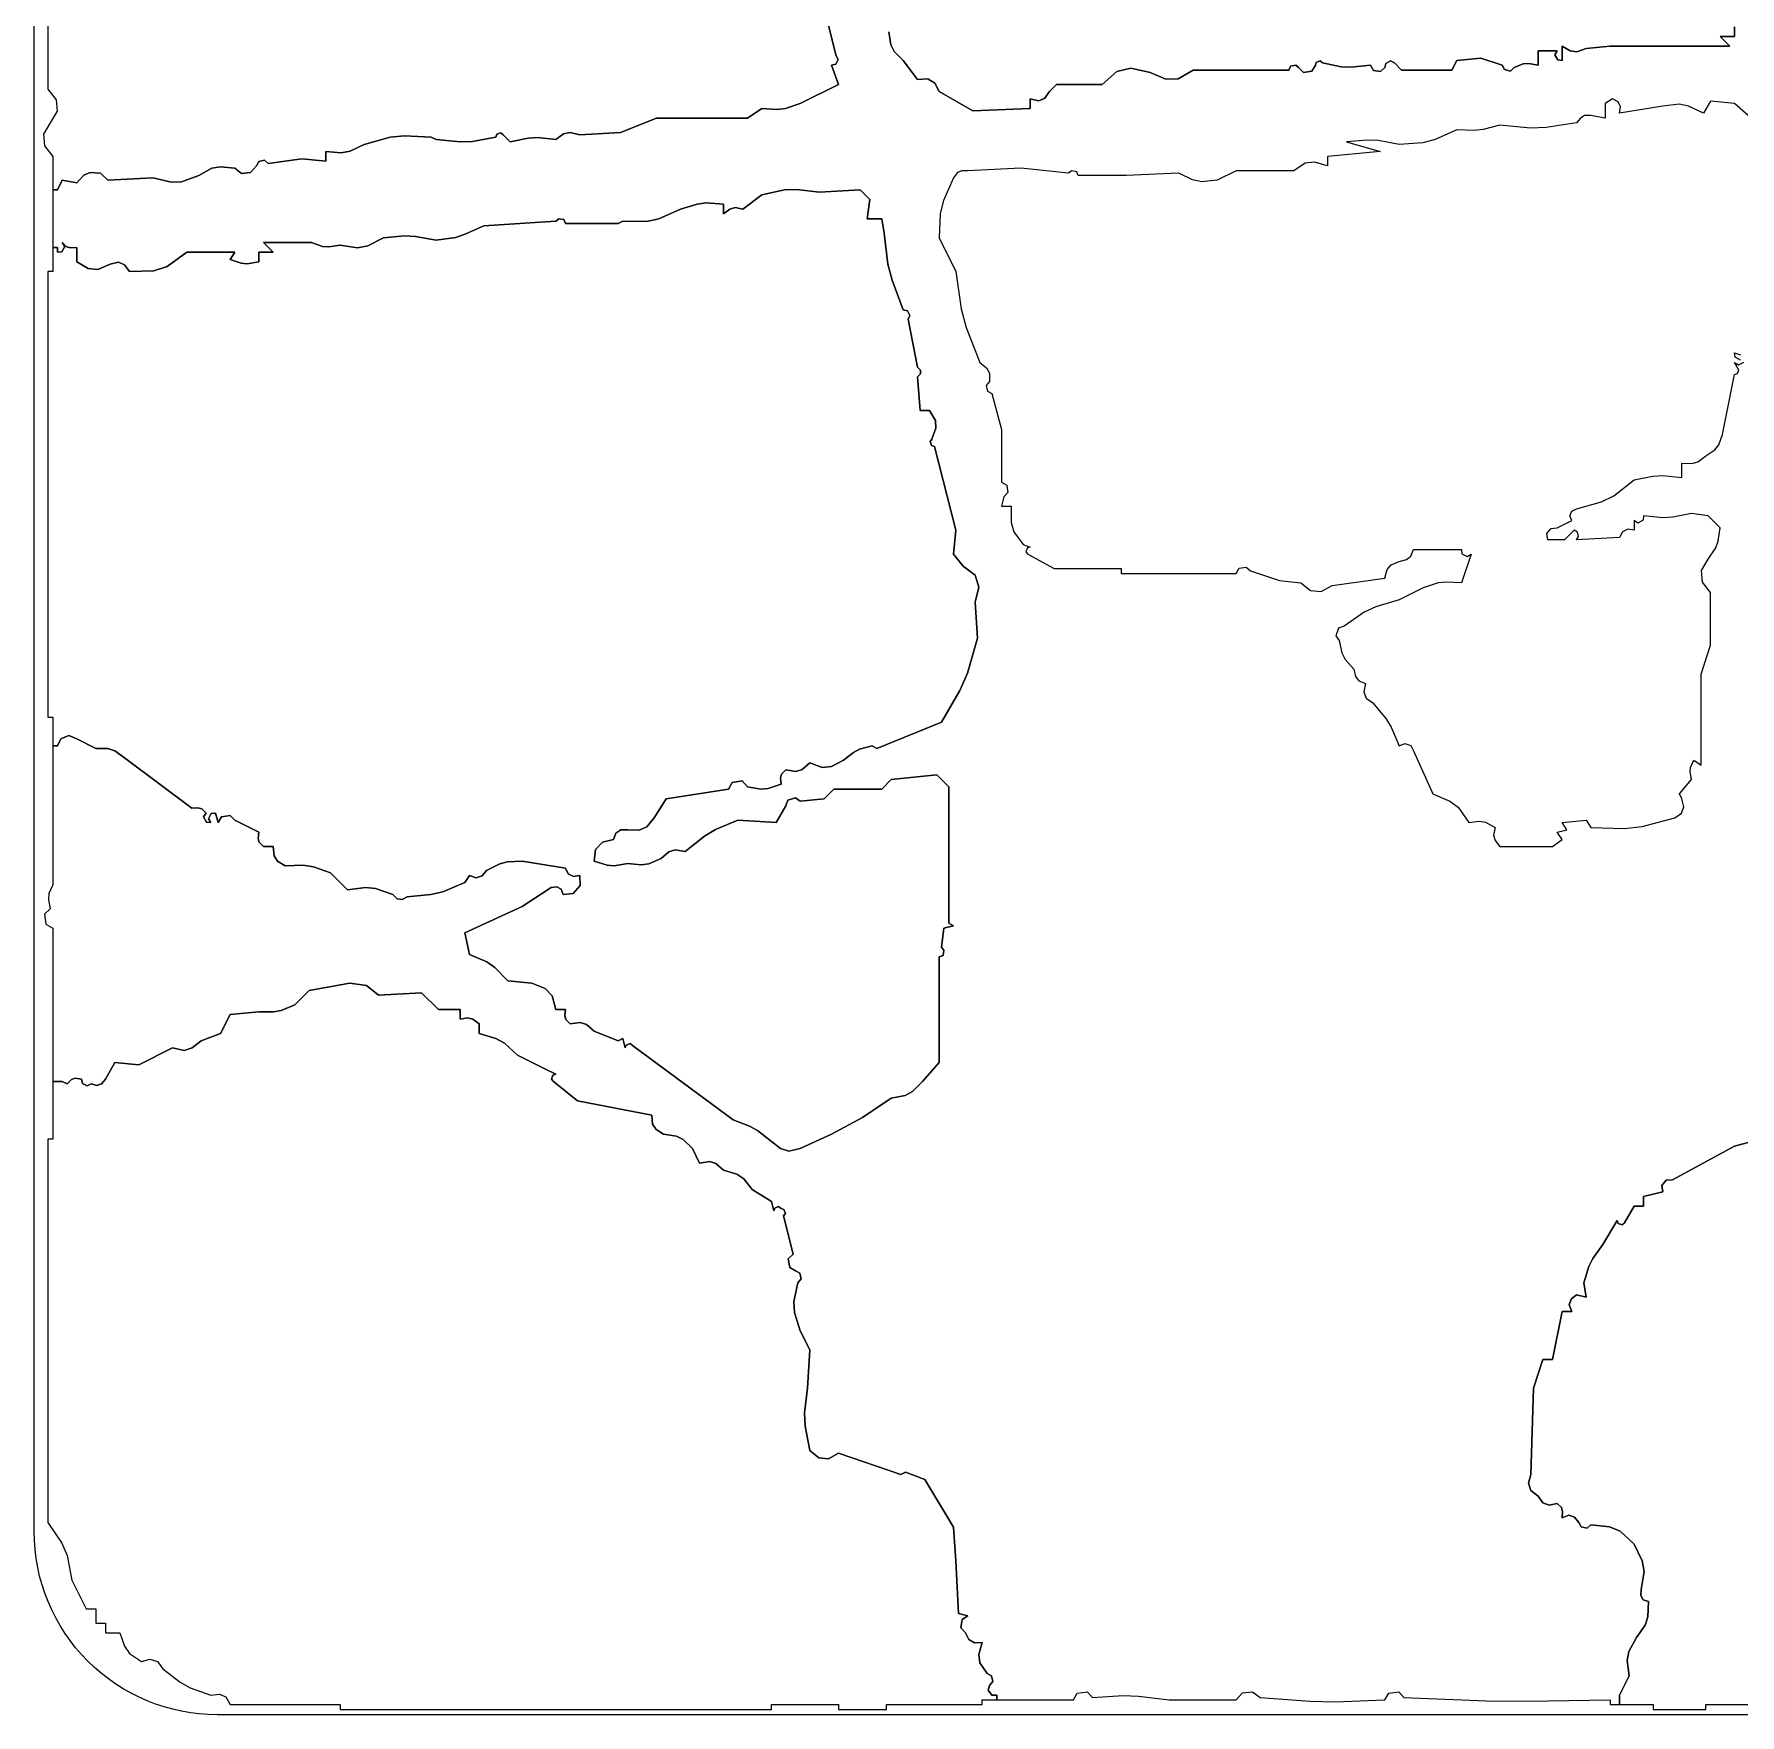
# Model space of a CAD drawing. Extents: x 396092 to 455492, y 17293 to 132793.
# Drawn here: x 452808.5 to 453160, y 86895.7 to 87241.9 of the extents above; entities that cross this region are included whole.
import ezdxf

# ---------------------------------------------------------------- set-up
doc = ezdxf.new("R2010")
doc.units = 0
doc.header["$LTSCALE"] = 1000
doc.header["$MEASUREMENT"] = 0

# ---------------------------------------------------------------- blocks, each defined once
blk = doc.blocks.new('A$C0AC75E25')
blk.add_lwpolyline([(33703.5, -13928.5), (38625.2, -13928.5, -0.414214), (39125.2, -14428.5), (39125.2, -19288, -0.414214), (38625.2, -19788), (33703.5, -19788, -0.414214), (33203.5, -19288), (33203.5, -14428.5, -0.414214)], format="xyb", close=True)
at = {"color": 22, "lineweight": 0}
for points in [[(33241.1, -14505.3), (33241.1, -15355), (33263.3, -15383.7), (33266, -15415.1), (33247.7, -15446.5), (33229.4, -15477.8), (33232, -15509.2), (33254.2, -15538), (33254.2, -15629.5), (33254.2, -15629.5), (33267.3, -15629.5), (33280.3, -15603.3), (33319.6, -15609.9), (33339.2, -15588.9), (33356.2, -15582.4), (33384.9, -15583.7), (33404.5, -15603.3), (33528.7, -15596.8), (33577.1, -15608.5), (33605.8, -15607.2), (33652.9, -15590.2), (33688.2, -15570.6), (33711.7, -15566.7), (33750.9, -15570.6), (33769.2, -15585), (33794.1, -15582.4), (33809.8, -15564.1), (33816.3, -15552.3), (33832, -15548.4), (33842.4, -15557.6), (33933.9, -15544.5), (33999.3, -15551), (33999.3, -15524.9), (34041.1, -15528.8), (34066, -15523.6), (34103.9, -15505.3), (34174.5, -15485.7), (34213.7, -15481.7), (34286.9, -15485.7), (34300, -15492.2), (34365.3, -15498.7), (34399.3, -15497.4), (34463.4, -15485.7), (34466, -15477.8), (34476.4, -15473.9), (34483, -15479.1), (34502.6, -15498.7), (34550.9, -15488.3), (34577.1, -15487), (34626.8, -15492.2), (34647.7, -15476.5), (34666, -15472.6), (34692.1, -15479.1), (34803.2, -15472.6), (34901.3, -15433.4), (35149.6, -15433.4), (35188.9, -15407.2), (35230.7, -15409.9), (35252.9, -15407.2), (35293.4, -15394.2), (35398, -15341.9), (35378.4, -15289.6), (35390.2, -15287), (35396.7, -15273.9), (35391.5, -15263.4), (35365.3, -15158.9)], [(35535.3, -15198.1), (35540.5, -15233.4), (35549.6, -15251.7), (35574.5, -15276.5), (35613.7, -15328.8), (35641.2, -15326.2), (35660.8, -15338), (35672.5, -15361.5), (35764, -15413.8), (35920.9, -15407.2), (35920.9, -15381.1), (35943.1, -15386.3), (35960.1, -15379.8), (35973.2, -15361.5), (35992.8, -15341.9), (36117, -15341.9), (36157.5, -15306.6), (36195.4, -15297.4), (36247.7, -15309.2), (36290.8, -15327.5), (36324.8, -15326.2), (36365.3, -15302.7), (36626.8, -15302.7), (36630.7, -15292.2), (36645.1, -15289.6), (36652.9, -15296.1), (36666, -15309.2), (36689.5, -15305.3), (36698.7, -15289.6), (36701.3, -15281.7), (36711.8, -15277.8), (36718.3, -15283.1), (36769.3, -15293.5), (36796.7, -15294.8), (36849, -15289.6), (36856.9, -15304), (36876.5, -15306.6), (36888.2, -15296.1), (36890.8, -15284.4), (36903.9, -15277.8), (36914.4, -15283.1), (36934, -15302.7), (37071.2, -15302.7), (37084.3, -15276.5), (37149.7, -15270), (37208.5, -15289.6), (37215, -15301.4), (37230.7, -15305.3), (37241.2, -15296.1), (37266, -15285.7), (37280.4, -15284.4), (37306.5, -15289.6), (37306.5, -15250.4), (37358.8, -15250.4), (37352.3, -15260.8), (37360.1, -15275.2), (37371.9, -15276.5), (37371.9, -15237.3), (37394.1, -15250.4), (37412.4, -15253), (37437.3, -15243.8), (37502.6, -15237.3), (37829.4, -15237.3), (37803.3, -15211.2), (37842.5, -15211.2), (37842.5, -15185)], [(37858.2, -16093.5), (37843.8, -16085.7), (37842.5, -16073.9), (37858.2, -16079.1)], [(37894.8, -15439.9), (37842.5, -15394.2), (37777.1, -15387.6), (37757.5, -15420.3), (37717, -15400.7), (37690.9, -15395.5), (37646.4, -15400.7), (37528.8, -15420.3), (37531.4, -15403.3), (37524.8, -15388.9), (37509.2, -15381.1), (37489.5, -15394.2), (37489.5, -15433.4), (37450.3, -15426.8), (37433.3, -15426.8), (37421.6, -15433.4), (37411.1, -15446.5), (37328.8, -15459.5), (37285.6, -15460.8), (37202, -15453), (37156.2, -15464.8), (37131.4, -15467.4), (37084.3, -15466.1), (37025.5, -15492.2), (36991.5, -15501.4), (36927.4, -15505.3), (36871.2, -15494.8), (36841.2, -15493.5), (36783.7, -15498.7), (36875.2, -15524.9), (36731.4, -15538), (36731.4, -15564.1), (36696.1, -15553.6), (36671.2, -15556.3), (36639.9, -15577.2), (36483, -15577.2), (36430.7, -15603.3), (36388.9, -15607.2), (36364, -15602), (36326.1, -15583.7), (36182.3, -15590.2), (36051.6, -15590.2), (36047.7, -15579.8), (36033.3, -15577.2), (36025.5, -15583.7), (35894.8, -15570.6), (35751, -15577.2), (35734, -15577.2), (35722.2, -15582.4), (35711.7, -15596.8), (35684.3, -15658.2), (35675.1, -15693.5), (35672.5, -15760.2), (35718.3, -15851.7), (35732.7, -15953.7), (35745.7, -16004.6), (35783.6, -16100.1), (35801.9, -16114.4), (35809.8, -16128.8), (35809.8, -16152.3), (35800.6, -16162.8), (35804.6, -16178.5), (35816.3, -16185), (35842.5, -16283.1), (35842.5, -16426.9), (35856.8, -16434.7), (35859.5, -16454.3), (35849, -16466.1), (35842.5, -16492.2), (35868.6, -16492.2), (35868.6, -16536.7), (35876.5, -16561.5), (35901.3, -16596.8), (35920.9, -16603.3), (35913.1, -16605.9), (35909.1, -16616.4), (35914.4, -16622.9), (35986.3, -16662.2), (36169.3, -16662.2), (36169.3, -16675.2), (36483, -16675.2), (36490.8, -16660.9), (36510.4, -16658.2), (36522.2, -16668.7), (36600.6, -16694.8), (36659.5, -16701.4), (36685.6, -16722.3), (36714.4, -16724.9), (36744.4, -16707.9), (36888.2, -16688.3), (36894.8, -16664.8), (36905.2, -16651.7), (36927.4, -16642.6), (36947.1, -16637.3), (36958.8, -16628.2), (36966.7, -16609.9), (37097.4, -16609.9), (37098.7, -16621.6), (37113.1, -16629.5), (37123.5, -16622.9), (37097.4, -16701.4), (37055.6, -16698.8), (37033.3, -16701.4), (36992.8, -16714.4), (36927.4, -16747.1), (36863.4, -16766.7), (36832, -16781.1), (36777.1, -16819), (36761.4, -16824.3), (36754.9, -16845.2), (36764, -16858.2), (36770.6, -16892.2), (36779.7, -16910.5), (36803.3, -16936.7), (36808.5, -16956.3), (36817.6, -16968), (36835.9, -16975.9), (36830.7, -16998.1), (36837.3, -17015.1), (36855.6, -17028.2), (36890.8, -17071.3), (36905.2, -17094.8), (36927.4, -17145.8), (36943.1, -17139.3), (36958.8, -17144.5), (36966.7, -17158.9), (37019, -17276.5), (37066, -17296.2), (37088.2, -17313.1), (37117, -17355), (37145.8, -17351.1), (37162.7, -17353.7), (37188.9, -17368.1), (37185, -17389), (37188.9, -17403.3), (37202, -17420.3), (37202, -17420.3), (37345.8, -17420.3), (37371.9, -17400.7), (37358.8, -17381.1), (37385, -17374.6), (37371.9, -17355), (37437.3, -17348.4), (37450.3, -17368.1), (37541.8, -17370.7), (37590.2, -17365.4), (37679.1, -17341.9), (37697.4, -17328.8), (37703.9, -17311.8), (37698.7, -17289.6), (37692.2, -17276.5), (37724.8, -17237.3), (37720.9, -17216.4), (37722.2, -17204.7), (37731.4, -17185), (37751, -17198.1), (37751, -16949.7), (37777.1, -16871.3), (37777.1, -16727.5), (37754.9, -16698.8), (37752.3, -16667.4), (37770.6, -16636), (37791.5, -16605.9), (37798, -16587.6), (37803.3, -16551), (37770.6, -16518.4), (37724.8, -16511.8), (37673.9, -16522.3), (37646.4, -16523.6), (37594.1, -16518.4), (37592.8, -16530.1), (37578.4, -16538), (37568, -16531.4), (37568, -16557.6), (37551, -16555), (37536.6, -16561.5), (37528.8, -16577.2), (37411.1, -16583.7), (37416.3, -16574.6), (37413.7, -16562.8), (37404.6, -16557.6), (37378.4, -16583.7), (37332.7, -16583.7), (37330.1, -16566.7), (37341.8, -16552.4), (37358.8, -16551), (37398, -16531.4), (37392.8, -16518.4), (37398, -16505.3), (37411.1, -16498.8), (37479.1, -16480.5), (37513.1, -16463.5), (37568, -16420.3), (37619, -16409.9), (37646.4, -16408.6), (37698.7, -16413.8), (37698.7, -16374.6), (37726.2, -16375.9), (37741.8, -16370.7), (37764.1, -16355), (37788.9, -16338), (37799.4, -16324.9), (37809.8, -16296.1), (37842.5, -16132.7), (37850.3, -16130.1), (37854.3, -16119.7), (37849, -16113.1), (37842.5, -16100.1), (37853, -16106.6), (37867.3, -16098.8)], [(37986.3, -18198.1), (37842.5, -18237.3), (37672.6, -18328.9), (37655.6, -18330.2), (37643.8, -18344.5), (37646.4, -18361.5), (37594.1, -18374.6), (37594.1, -18400.7), (37568, -18400.7), (37541.8, -18446.5), (37535.3, -18451.7), (37524.8, -18447.8), (37522.2, -18440), (37483, -18505.3), (37455.6, -18543.2), (37445.1, -18565.5), (37430.7, -18609.9), (37437.3, -18649.1), (37411.1, -18642.6), (37396.7, -18654.3), (37391.5, -18670), (37398, -18688.3), (37371.9, -18688.3), (37345.8, -18819.1), (37319.6, -18819.1), (37293.5, -18897.5), (37286.9, -19132.8), (37280.4, -19156.3), (37286.9, -19175.9), (37306.5, -19191.6), (37319.6, -19209.9), (37336.6, -19216.4), (37358.8, -19211.2), (37370.6, -19223), (37373.2, -19233.4), (37371.9, -19250.4), (37390.2, -19243.9), (37405.9, -19249.1), (37417.7, -19263.5), (37424.2, -19275.3), (37439.9, -19279.2), (37450.3, -19270), (37501.3, -19275.3), (37530.1, -19287), (37568, -19322.3), (37590.2, -19368.1), (37595.4, -19396.8), (37587.6, -19446.5), (37586.3, -19462.2), (37592.8, -19474), (37607.2, -19479.2), (37605.9, -19521), (37598, -19543.2), (37574.5, -19577.2), (37553.6, -19615.1), (37549.7, -19640), (37554.9, -19681.8), (37528.8, -19734.1), (37528.8, -19760.2), (37620.3, -19760.2), (37620.3, -19773.3), (37764.1, -19773.3), (37764.1, -19760.2), (37920.9, -19760.2)]]:
    blk.add_lwpolyline(points, dxfattribs=at)
at = {"color": 31, "lineweight": 0}
for points in [[(37842.5, -15185), (37842.5, -15211.2), (37803.3, -15211.2), (37829.4, -15237.3), (37502.6, -15237.3), (37437.3, -15243.8), (37412.4, -15253), (37394.1, -15250.4), (37371.9, -15237.3), (37371.9, -15276.5), (37360.1, -15275.2), (37352.3, -15260.8), (37358.8, -15250.4), (37306.5, -15250.4), (37306.5, -15289.6), (37280.4, -15284.4), (37266, -15285.7), (37241.2, -15296.1), (37230.7, -15305.3), (37215, -15301.4), (37208.5, -15289.6), (37149.7, -15270), (37084.3, -15276.5), (37071.2, -15302.7), (36934, -15302.7), (36914.4, -15283.1), (36903.9, -15277.8), (36890.8, -15284.4), (36888.2, -15296.1), (36876.5, -15306.6), (36856.9, -15304), (36849, -15289.6), (36796.7, -15294.8), (36769.3, -15293.5), (36718.3, -15283.1), (36711.8, -15277.8), (36701.3, -15281.7), (36698.7, -15289.6), (36689.5, -15305.3), (36666, -15309.2), (36652.9, -15296.1), (36645.1, -15289.6), (36630.7, -15292.2), (36626.8, -15302.7), (36365.3, -15302.7), (36324.8, -15326.2), (36290.8, -15327.5), (36247.7, -15309.2), (36195.4, -15297.4), (36157.5, -15306.6), (36117, -15341.9), (35992.8, -15341.9), (35973.2, -15361.5), (35960.1, -15379.8), (35943.1, -15386.3), (35920.9, -15381.1), (35920.9, -15407.2), (35764, -15413.8), (35672.5, -15361.5), (35660.8, -15338), (35641.2, -15326.2), (35613.7, -15328.8), (35574.5, -15276.5), (35549.6, -15251.7), (35540.5, -15233.4), (35535.3, -15198.1)], [(35365.3, -15158.9), (35391.5, -15263.4), (35396.7, -15273.9), (35390.2, -15287), (35378.4, -15289.6), (35398, -15341.9), (35293.4, -15394.2), (35252.9, -15407.2), (35230.7, -15409.9), (35188.9, -15407.2), (35149.6, -15433.4), (34901.3, -15433.4), (34803.2, -15472.6), (34692.1, -15479.1), (34666, -15472.6), (34647.7, -15476.5), (34626.8, -15492.2), (34577.1, -15487), (34550.9, -15488.3), (34502.6, -15498.7), (34483, -15479.1), (34476.4, -15473.9), (34466, -15477.8), (34463.4, -15485.7), (34399.3, -15497.4), (34365.3, -15498.7), (34300, -15492.2), (34286.9, -15485.7), (34213.7, -15481.7), (34174.5, -15485.7), (34103.9, -15505.3), (34066, -15523.6), (34041.1, -15528.8), (33999.3, -15524.9), (33999.3, -15551), (33933.9, -15544.5), (33842.4, -15557.6), (33832, -15548.4), (33816.3, -15552.3), (33809.8, -15564.1), (33794.1, -15582.4), (33769.2, -15585), (33750.9, -15570.6), (33711.7, -15566.7), (33688.2, -15570.6), (33652.9, -15590.2), (33605.8, -15607.2), (33577.1, -15608.5), (33528.7, -15596.8), (33404.5, -15603.3), (33384.9, -15583.7), (33356.2, -15582.4), (33339.2, -15588.9), (33319.6, -15609.9), (33280.3, -15603.3), (33267.3, -15629.5), (33254.2, -15629.5), (33254.2, -15786.3), (33267.3, -15786.3), (33267.3, -15799.4), (33279, -15798.1), (33286.9, -15783.7), (33280.3, -15773.3), (33292.1, -15785), (33302.6, -15787.6), (33319.6, -15786.3), (33319.6, -15825.5), (33350.9, -15843.8), (33377.1, -15846.5), (33411.1, -15832.1), (33433.3, -15826.9), (33450.3, -15833.4), (33463.3, -15851.7), (33530, -15850.4), (33566.6, -15838.6), (33620.2, -15799.4), (33750.9, -15799.4), (33737.9, -15819), (33767.9, -15829.5), (33784.9, -15830.8), (33816.3, -15825.5), (33816.3, -15799.4), (33855.5, -15799.4), (33829.4, -15773.3), (33960.1, -15773.3), (33990.1, -15783.7), (34007.1, -15785), (34038.5, -15779.8), (34085.6, -15787.6), (34114.3, -15782.4), (34156.2, -15760.2), (34213.7, -15755), (34243.7, -15756.3), (34300, -15766.7), (34353.6, -15758.9), (34381, -15749.7), (34430.7, -15727.5), (34626.8, -15714.4), (34634.6, -15707.9), (34649, -15710.5), (34652.9, -15721), (34796.7, -15721), (34809.8, -15714.4), (34873.8, -15715.7), (34907.8, -15707.9), (34966.6, -15681.8), (35012.4, -15668.7), (35037.2, -15664.8), (35084.3, -15668.7), (35084.3, -15694.8), (35101.3, -15681.8), (35115.7, -15677.8), (35136.6, -15681.8), (35188.9, -15642.5), (35250.3, -15629.5), (35283, -15628.2), (35345.7, -15636), (35456.8, -15629.5), (35483, -15655.6), (35476.4, -15707.9), (35515.7, -15707.9), (35522.2, -15747.1), (35532.7, -15832.1), (35544.4, -15875.2), (35574.5, -15956.3), (35586.3, -15958.9), (35592.8, -15972), (35587.6, -15982.4), (35613.7, -16113.1), (35621.5, -16121), (35621.5, -16131.4), (35613.7, -16139.3), (35620.2, -16230.8), (35646.4, -16230.8), (35662.1, -16258.2), (35663.4, -16279.1), (35652.9, -16309.2), (35647.7, -16315.7), (35651.6, -16326.2), (35659.5, -16328.8), (35718.3, -16557.6), (35711.7, -16622.9), (35737.9, -16655.6), (35770.6, -16680.5), (35781, -16713.1), (35770.6, -16753.7), (35777.1, -16851.7), (35749.7, -16947.1), (35728.7, -16994.2), (35679.1, -17080.5), (35502.6, -17152.4), (35489.5, -17145.8), (35455.5, -17155), (35438.5, -17164.1), (35411.1, -17185), (35378.4, -17202), (35353.6, -17204.7), (35319.6, -17191.6), (35298.7, -17209.9), (35281.7, -17215.1), (35254.2, -17211.2), (35242.5, -17223), (35239.8, -17233.4), (35241.1, -17250.4), (35205.9, -17262.2), (35186.2, -17263.5), (35149.6, -17256.9), (35135.3, -17241.3), (35107.8, -17245.2), (35097.4, -17263.5), (34927.4, -17289.6), (34894.7, -17341.9), (34875.1, -17366.7), (34854.2, -17375.9), (34822.8, -17374.6), (34804.5, -17374.6), (34790.2, -17383.7), (34783.6, -17400.7), (34753.6, -17408.6), (34735.3, -17428.2), (34731.3, -17459.6), (34766.6, -17471.3), (34786.2, -17472.6), (34822.8, -17466.1), (34859.4, -17470), (34880.4, -17467.4), (34914.3, -17453), (34935.3, -17434.7), (34952.3, -17429.5), (34979.7, -17433.4), (35032, -17391.6), (35062.1, -17373.3), (35123.5, -17348.4), (35228.1, -17355), (35254.2, -17309.2), (35259.4, -17293.5), (35280.4, -17287), (35293.4, -17296.2), (35358.8, -17289.6), (35384.9, -17263.5), (35515.7, -17263.5), (35541.8, -17237.3), (35666, -17224.3), (35698.7, -17256.9), (35698.7, -17629.5), (35711.7, -17636), (35685.6, -17642.6), (35679.1, -17694.9), (35685.6, -17702.7), (35683, -17717.1), (35672.5, -17721), (35672.5, -18008.6), (35626.8, -18060.9), (35599.3, -18088.3), (35579.7, -18098.8), (35541.8, -18106.6), (35463.4, -18158.9), (35378.4, -18204.7), (35293.4, -18243.9), (35262.1, -18250.4), (35239.8, -18243.9), (35215, -18224.3), (35177.1, -18194.2), (35154.9, -18182.4), (35110.4, -18165.4), (34835.9, -17962.8), (34829.4, -17957.6), (34818.9, -17961.5), (34816.3, -17969.4), (34809.8, -17943.2), (34796.7, -17949.8), (34731.3, -17923.6), (34710.4, -17905.3), (34693.4, -17900.1), (34666, -17904), (34654.2, -17892.2), (34651.6, -17881.8), (34652.9, -17864.8), (34626.8, -17864.8), (34616.3, -17826.9), (34598, -17807.3), (34561.4, -17792.9), (34496, -17786.4), (34460.7, -17749.8), (34438.5, -17734.1), (34391.5, -17714.5), (34378.4, -17655.6), (34535.3, -17583.7), (34613.7, -17531.5), (34629.4, -17530.1), (34641.1, -17536.7), (34646.4, -17551.1), (34673.8, -17548.4), (34693.4, -17526.2), (34692.1, -17498.8), (34675.1, -17501.4), (34660.7, -17494.9), (34652.9, -17479.2), (34535.3, -17459.6), (34494.7, -17462.2), (34473.8, -17467.4), (34437.2, -17485.7), (34425.5, -17500.1), (34409.8, -17505.3), (34391.5, -17498.8), (34378.4, -17518.4), (34318.3, -17543.2), (34285.6, -17551.1), (34221.5, -17557.6), (34207.1, -17564.1), (34194.1, -17562.8), (34182.3, -17551.1), (34135.2, -17534.1), (34107.8, -17531.5), (34058.1, -17538), (34012.4, -17492.2), (33965.3, -17475.2), (33937.9, -17471.3), (33888.2, -17472.6), (33867.3, -17459.6), (33858.1, -17445.2), (33855.5, -17420.3), (33829.4, -17420.3), (33817.6, -17408.6), (33815, -17398.1), (33816.3, -17381.1), (33750.9, -17348.4), (33737.9, -17335.4), (33714.3, -17339.3), (33705.2, -17355), (33698.6, -17328.8), (33686.9, -17330.1), (33679, -17344.5), (33685.6, -17355), (33673.8, -17353.7), (33666, -17339.3), (33672.5, -17328.8), (33660.7, -17317.1), (33650.3, -17314.5), (33633.3, -17315.8), (33450.3, -17178.5), (33424.1, -17158.9), (33404.5, -17152.4), (33371.8, -17152.4), (33319.6, -17126.2), (33298.6, -17117.1), (33276.4, -17126.2), (33267.3, -17145.8), (33254.2, -17145.8), (33254.2, -17524.9), (33243.7, -17548.4), (33242.4, -17564.1), (33247.7, -17590.3), (33232, -17604.7), (33235.9, -17632.1), (33254.2, -17642.6), (33254.2, -18060.9), (33280.3, -18060.9), (33293.4, -18067.4), (33305.2, -18055.6), (33315.6, -18051.7), (33332.6, -18054.3), (33335.2, -18066.1), (33348.3, -18072.6), (33358.8, -18067.4), (33374.5, -18071.3), (33387.5, -18067.4), (33398, -18054.3), (33424.1, -18008.6), (33489.5, -18015.1), (33581, -17969.4), (33612.4, -17975.9), (33634.6, -17969.4), (33659.4, -17949.8), (33711.7, -17930.2), (33737.9, -17877.9), (33816.3, -17871.3), (33856.8, -17871.3), (33877.7, -17867.4), (33914.3, -17851.7), (33953.5, -17812.5), (34064.7, -17792.9), (34110.4, -17799.4), (34143.1, -17825.6), (34260.7, -17819), (34306.5, -17864.8), (34365.3, -17864.8), (34365.3, -17890.9), (34386.2, -17887), (34400.6, -17890.9), (34417.6, -17904), (34417.6, -17930.2), (34463.4, -17943.2), (34486.9, -17956.3), (34522.2, -17989), (34600.6, -18028.2), (34626.8, -18041.3), (34618.9, -18043.9), (34615, -18054.3), (34620.2, -18060.9), (34685.6, -18113.2), (34888.2, -18152.4), (34890.8, -18177.2), (34900, -18191.6), (34920.9, -18204.7), (34956.2, -18209.9), (34974.5, -18219), (34999.3, -18243.9), (35018.9, -18283.1), (35046.4, -18279.2), (35063.4, -18284.4), (35084.3, -18302.7), (35120.9, -18313.2), (35139.2, -18326.2), (35162.7, -18355), (35215, -18387.7), (35221.5, -18413.8), (35224.2, -18406), (35234.6, -18402.1), (35241.1, -18407.3), (35249, -18409.9), (35252.9, -18420.4), (35247.7, -18426.9), (35273.8, -18531.5), (35260.8, -18544.5), (35264.7, -18568.1), (35280.4, -18577.2), (35292.1, -18583.8), (35296.1, -18599.4), (35286.9, -18609.9), (35276.4, -18660.9), (35277.8, -18690.9), (35293.4, -18740.6), (35319.6, -18792.9), (35313, -18897.5), (35305.2, -18965.5), (35306.5, -19000.8), (35319.6, -19067.4), (35344.4, -19087), (35370.6, -19089.6), (35398, -19074), (35568, -19132.8), (35581, -19126.2), (35633.3, -19145.9), (35711.7, -19276.6), (35718.3, -19368.1), (35724.8, -19511.9), (35751, -19518.4), (35735.3, -19527.6), (35731.4, -19551.1), (35744.4, -19564.2), (35753.6, -19582.5), (35769.3, -19591.6), (35790.2, -19590.3), (35781, -19623), (35783.6, -19646.5), (35803.2, -19675.3), (35815, -19681.8), (35818.9, -19697.5), (35809.8, -19708), (35805.9, -19721), (35816.3, -19734.1), (35829.4, -19734.1), (35829.4, -19747.2), (36038.5, -19747.2), (36049, -19728.9), (36076.5, -19724.9), (36090.8, -19740.6), (36174.5, -19735.4), (36216.3, -19736.7), (36300, -19747.2), (36483, -19747.2), (36500, -19727.6), (36527.4, -19724.9), (36548.4, -19740.6), (36684.3, -19751.1), (36752.3, -19752.4), (36888.2, -19747.2), (36898.7, -19728.9), (36926.1, -19724.9), (36940.5, -19740.6), (37165.4, -19749.8), (37277.8, -19751.1), (37502.6, -19747.2), (37502.6, -19760.2), (37502.6, -19760.2), (37528.8, -19760.2), (37528.8, -19734.1), (37554.9, -19681.8), (37549.7, -19640), (37553.6, -19615.1), (37574.5, -19577.2), (37598, -19543.2), (37605.9, -19521), (37607.2, -19479.2), (37592.8, -19474), (37586.3, -19462.2), (37587.6, -19446.5), (37595.4, -19396.8), (37590.2, -19368.1), (37568, -19322.3), (37530.1, -19287), (37501.3, -19275.3), (37450.3, -19270), (37439.9, -19279.2), (37424.2, -19275.3), (37417.7, -19263.5), (37405.9, -19249.1), (37390.2, -19243.9), (37371.9, -19250.4), (37373.2, -19233.4), (37370.6, -19223), (37358.8, -19211.2), (37336.6, -19216.4), (37319.6, -19209.9), (37306.5, -19191.6), (37286.9, -19175.9), (37280.4, -19156.3), (37286.9, -19132.8), (37293.5, -18897.5), (37319.6, -18819.1), (37345.8, -18819.1), (37371.9, -18688.3), (37398, -18688.3), (37391.5, -18670), (37396.7, -18654.3), (37411.1, -18642.6), (37437.3, -18649.1), (37430.7, -18609.9), (37445.1, -18565.5), (37455.6, -18543.2), (37483, -18505.3), (37522.2, -18440), (37524.8, -18447.8), (37535.3, -18451.7), (37541.8, -18446.5), (37568, -18400.7), (37594.1, -18400.7), (37594.1, -18374.6), (37646.4, -18361.5), (37643.8, -18344.5), (37655.6, -18330.2), (37672.6, -18328.9), (37842.5, -18237.3), (37986.3, -18198.1)]]:
    blk.add_lwpolyline(points, dxfattribs=at)
at = {"color": 22, "lineweight": 0}
for points in [[(33267.3, -15786.3), (33254.2, -15786.3), (33254.2, -15851.7), (33241.1, -15851.7), (33241.1, -17067.4), (33254.2, -17067.4), (33254.2, -17145.8), (33267.3, -17145.8), (33276.4, -17126.2), (33298.6, -17117.1), (33319.6, -17126.2), (33371.8, -17152.4), (33404.5, -17152.4), (33424.1, -17158.9), (33450.3, -17178.5), (33633.3, -17315.8), (33650.3, -17314.5), (33660.7, -17317.1), (33672.5, -17328.8), (33666, -17339.3), (33673.8, -17353.7), (33685.6, -17355), (33679, -17344.5), (33686.9, -17330.1), (33698.6, -17328.8), (33705.2, -17355), (33714.3, -17339.3), (33737.9, -17335.4), (33750.9, -17348.4), (33816.3, -17381.1), (33815, -17398.1), (33817.6, -17408.6), (33829.4, -17420.3), (33855.5, -17420.3), (33858.1, -17445.2), (33867.3, -17459.6), (33888.2, -17472.6), (33937.9, -17471.3), (33965.3, -17475.2), (34012.4, -17492.2), (34058.1, -17538), (34107.8, -17531.5), (34135.2, -17534.1), (34182.3, -17551.1), (34194.1, -17562.8), (34207.1, -17564.1), (34221.5, -17557.6), (34285.6, -17551.1), (34318.3, -17543.2), (34378.4, -17518.4), (34391.5, -17498.8), (34409.8, -17505.3), (34425.5, -17500.1), (34437.2, -17485.7), (34473.8, -17467.4), (34494.7, -17462.2), (34535.3, -17459.6), (34652.9, -17479.2), (34660.7, -17494.9), (34675.1, -17501.4), (34692.1, -17498.8), (34693.4, -17526.2), (34673.8, -17548.4), (34646.4, -17551.1), (34641.1, -17536.7), (34629.4, -17530.1), (34613.7, -17531.5), (34535.3, -17583.7), (34378.4, -17655.6), (34391.5, -17714.5), (34438.5, -17734.1), (34460.7, -17749.8), (34496, -17786.4), (34561.4, -17792.9), (34598, -17807.3), (34616.3, -17826.9), (34626.8, -17864.8), (34652.9, -17864.8), (34651.6, -17881.8), (34654.2, -17892.2), (34666, -17904), (34693.4, -17900.1), (34710.4, -17905.3), (34731.3, -17923.6), (34796.7, -17949.8), (34809.8, -17943.2), (34816.3, -17969.4), (34818.9, -17961.5), (34829.4, -17957.6), (34835.9, -17962.8), (35110.4, -18165.4), (35154.9, -18182.4), (35177.1, -18194.2), (35215, -18224.3), (35239.8, -18243.9), (35262.1, -18250.4), (35293.4, -18243.9), (35378.4, -18204.7), (35463.4, -18158.9), (35541.8, -18106.6), (35579.7, -18098.8), (35599.3, -18088.3), (35626.8, -18060.9), (35672.5, -18008.6), (35672.5, -17721), (35683, -17717.1), (35685.6, -17702.7), (35679.1, -17694.9), (35685.6, -17642.6), (35711.7, -17636), (35698.7, -17629.5), (35698.7, -17256.9), (35666, -17224.3), (35541.8, -17237.3), (35515.7, -17263.5), (35384.9, -17263.5), (35358.8, -17289.6), (35293.4, -17296.2), (35280.4, -17287), (35259.4, -17293.5), (35254.2, -17309.2), (35228.1, -17355), (35123.5, -17348.4), (35062.1, -17373.3), (35032, -17391.6), (34979.7, -17433.4), (34952.3, -17429.5), (34935.3, -17434.7), (34914.3, -17453), (34880.4, -17467.4), (34859.4, -17470), (34822.8, -17466.1), (34786.2, -17472.6), (34766.6, -17471.3), (34731.3, -17459.6), (34735.3, -17428.2), (34753.6, -17408.6), (34783.6, -17400.7), (34790.2, -17383.7), (34804.5, -17374.6), (34822.8, -17374.6), (34854.2, -17375.9), (34875.1, -17366.7), (34894.7, -17341.9), (34927.4, -17289.6), (35097.4, -17263.5), (35107.8, -17245.2), (35135.3, -17241.3), (35149.6, -17256.9), (35186.2, -17263.5), (35205.9, -17262.2), (35241.1, -17250.4), (35239.8, -17233.4), (35242.5, -17223), (35254.2, -17211.2), (35281.7, -17215.1), (35298.7, -17209.9), (35319.6, -17191.6), (35353.6, -17204.7), (35378.4, -17202), (35411.1, -17185), (35438.5, -17164.1), (35455.5, -17155), (35489.5, -17145.8), (35502.6, -17152.4), (35679.1, -17080.5), (35728.7, -16994.2), (35749.7, -16947.1), (35777.1, -16851.7), (35770.6, -16753.7), (35781, -16713.1), (35770.6, -16680.5), (35737.9, -16655.6), (35711.7, -16622.9), (35718.3, -16557.6), (35659.5, -16328.8), (35651.6, -16326.2), (35647.7, -16315.7), (35652.9, -16309.2), (35663.4, -16279.1), (35662.1, -16258.2), (35646.4, -16230.8), (35620.2, -16230.8), (35613.7, -16139.3), (35621.5, -16131.4), (35621.5, -16121), (35613.7, -16113.1), (35587.6, -15982.4), (35592.8, -15972), (35586.3, -15958.9), (35574.5, -15956.3), (35544.4, -15875.2), (35532.7, -15832.1), (35522.2, -15747.1), (35515.7, -15707.9), (35476.4, -15707.9), (35483, -15655.6), (35456.8, -15629.5), (35345.7, -15636), (35283, -15628.2), (35250.3, -15629.5), (35188.9, -15642.5), (35136.6, -15681.8), (35115.7, -15677.8), (35101.3, -15681.8), (35084.3, -15694.8), (35084.3, -15668.7), (35037.2, -15664.8), (35012.4, -15668.7), (34966.6, -15681.8), (34907.8, -15707.9), (34873.8, -15715.7), (34809.8, -15714.4), (34796.7, -15721), (34652.9, -15721), (34649, -15710.5), (34634.6, -15707.9), (34626.8, -15714.4), (34430.7, -15727.5), (34381, -15749.7), (34353.6, -15758.9), (34300, -15766.7), (34243.7, -15756.3), (34213.7, -15755), (34156.2, -15760.2), (34114.3, -15782.4), (34085.6, -15787.6), (34038.5, -15779.8), (34007.1, -15785), (33990.1, -15783.7), (33960.1, -15773.3), (33829.4, -15773.3), (33855.5, -15799.4), (33816.3, -15799.4), (33816.3, -15825.5), (33784.9, -15830.8), (33767.9, -15829.5), (33737.9, -15819), (33750.9, -15799.4), (33620.2, -15799.4), (33566.6, -15838.6), (33530, -15850.4), (33463.3, -15851.7), (33450.3, -15833.4), (33433.3, -15826.9), (33411.1, -15832.1), (33377.1, -15846.5), (33350.9, -15843.8), (33319.6, -15825.5), (33319.6, -15786.3), (33302.6, -15787.6), (33292.1, -15785), (33280.3, -15773.3), (33286.9, -15783.7), (33279, -15798.1), (33267.3, -15799.4), (33267.3, -15786.3)], [(35790.2, -19747.2), (35829.4, -19747.2), (35829.4, -19734.1), (35816.3, -19734.1), (35805.9, -19721), (35809.8, -19708), (35818.9, -19697.5), (35815, -19681.8), (35803.2, -19675.3), (35783.6, -19646.5), (35781, -19623), (35790.2, -19590.3), (35769.3, -19591.6), (35753.6, -19582.5), (35744.4, -19564.2), (35731.4, -19551.1), (35735.3, -19527.6), (35751, -19518.4), (35724.8, -19511.9), (35718.3, -19368.1), (35711.7, -19276.6), (35633.3, -19145.9), (35581, -19126.2), (35568, -19132.8), (35398, -19074), (35370.6, -19089.6), (35344.4, -19087), (35319.6, -19067.4), (35306.5, -19000.8), (35305.2, -18965.5), (35313, -18897.5), (35319.6, -18792.9), (35293.4, -18740.6), (35277.8, -18690.9), (35276.4, -18660.9), (35286.9, -18609.9), (35296.1, -18599.4), (35292.1, -18583.8), (35280.4, -18577.2), (35264.7, -18568.1), (35260.8, -18544.5), (35273.8, -18531.5), (35247.7, -18426.9), (35252.9, -18420.4), (35249, -18409.9), (35241.1, -18407.3), (35234.6, -18402.1), (35224.2, -18406), (35221.5, -18413.8), (35215, -18387.7), (35162.7, -18355), (35139.2, -18326.2), (35120.9, -18313.2), (35084.3, -18302.7), (35063.4, -18284.4), (35046.4, -18279.2), (35018.9, -18283.1), (34999.3, -18243.9), (34974.5, -18219), (34956.2, -18209.9), (34920.9, -18204.7), (34900, -18191.6), (34890.8, -18177.2), (34888.2, -18152.4), (34685.6, -18113.2), (34620.2, -18060.9), (34615, -18054.3), (34618.9, -18043.9), (34626.8, -18041.3), (34600.6, -18028.2), (34522.2, -17989), (34486.9, -17956.3), (34463.4, -17943.2), (34417.6, -17930.2), (34417.6, -17904), (34400.6, -17890.9), (34386.2, -17887), (34365.3, -17890.9), (34365.3, -17864.8), (34306.5, -17864.8), (34260.7, -17819), (34143.1, -17825.6), (34110.4, -17799.4), (34064.7, -17792.9), (33953.5, -17812.5), (33914.3, -17851.7), (33877.7, -17867.4), (33856.8, -17871.3), (33816.3, -17871.3), (33737.9, -17877.9), (33711.7, -17930.2), (33659.4, -17949.8), (33634.6, -17969.4), (33612.4, -17975.9), (33581, -17969.4), (33489.5, -18015.1), (33424.1, -18008.6), (33398, -18054.3), (33387.5, -18067.4), (33374.5, -18071.3), (33358.8, -18067.4), (33348.3, -18072.6), (33335.2, -18066.1), (33332.6, -18054.3), (33315.6, -18051.7), (33305.2, -18055.6), (33293.4, -18067.4), (33280.3, -18060.9), (33254.2, -18060.9), (33254.2, -18217.7), (33241.1, -18217.7), (33241.1, -19263.5), (33279, -19319.7), (33293.4, -19353.7), (33306.5, -19420.4), (33345.7, -19498.8), (33371.8, -19498.8), (33371.8, -19538), (33398, -19538), (33398, -19564.2), (33437.2, -19564.2), (33450.3, -19600.8), (33463.3, -19620.4), (33496, -19642.6), (33519.6, -19636.1), (33540.5, -19642.6), (33554.8, -19662.2), (33601.9, -19698.8), (33629.4, -19714.5), (33685.6, -19734.1), (33709.1, -19731.5), (33726.1, -19739.3), (33737.9, -19760.2), (34038.5, -19760.2), (34038.5, -19773.3), (35215, -19773.3), (35215, -19760.2), (35398, -19760.2), (35398, -19773.3), (35528.7, -19773.3), (35528.7, -19760.2), (35790.2, -19760.2), (35790.2, -19747.2)]]:
    blk.add_lwpolyline(points, close=True, dxfattribs=at)
blk = doc.blocks.new('A$Ce900529c')
at = {"xscale": 0.000755369590674105, "yscale": 0.000755369590674105, "zscale": 0.000755369590674105}
blk.add_blockref('A$C0AC75E25', (1497.5525, -653.0167), dxfattribs=at)

msp = doc.modelspace()

# ---------------------------------------------------------------- block references
at = {"xscale": 100, "yscale": 100, "zscale": 100}
msp.add_blockref('A$Ce900529c', (300545.2, 153692.12), dxfattribs=at)

doc.saveas('drawing.dxf')
